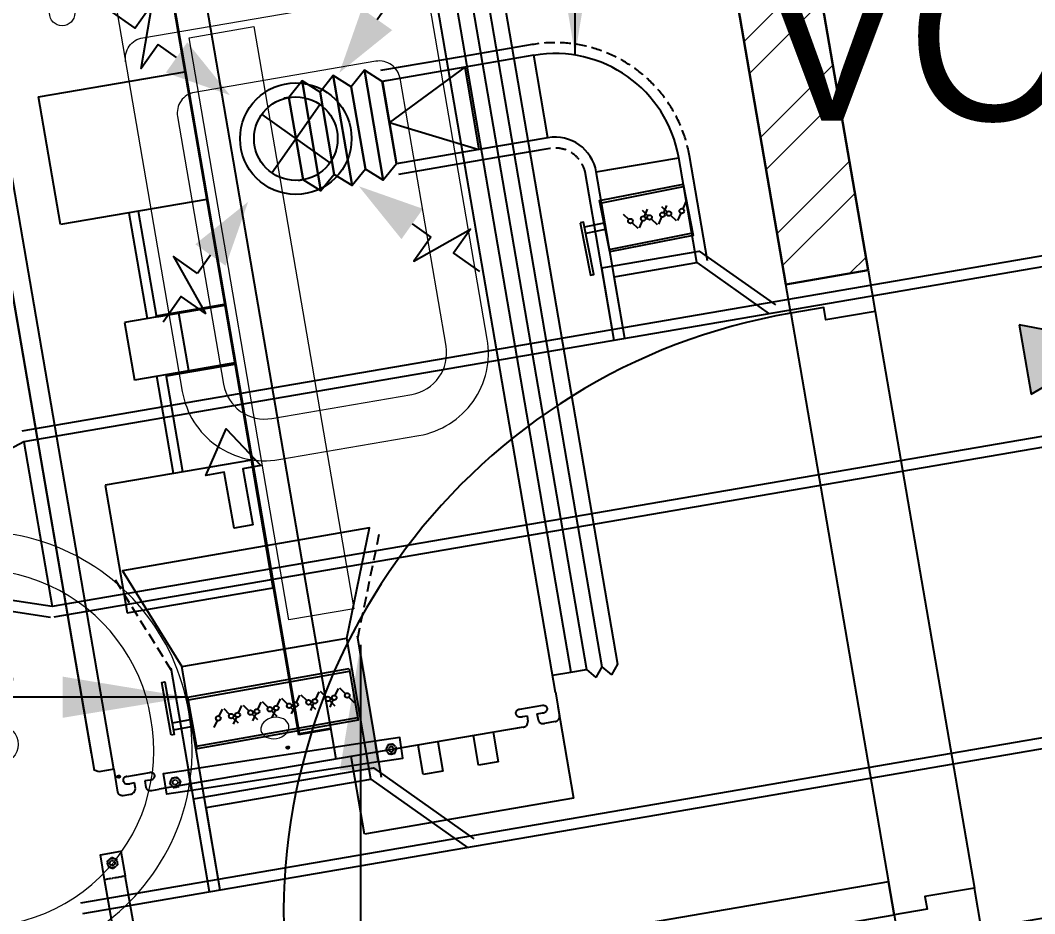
# Model space of a CAD drawing. Header units: millimetres. Extents: x -9226 to 166212, y -13 to 97274.
# Drawn here: x 15783 to 16996, y 19511 to 20580 of the extents above; entities that cross this region are included whole.
import ezdxf

# ---------------------------------------------------------------- set-up
doc = ezdxf.new("R2010")
doc.units = ezdxf.units.MM
for name, pattern in [('01-AT-PLA Floor Plans$0$DASHED', [19.05, 12.7, -6.35]), ('23491-GN-XR-PLOT LIMIT$0$DASHED', [0.75, 0.5, -0.25]), ('HIDDEN', [9.525, 6.35, -3.175])]:
    doc.linetypes.add(name, pattern=pattern)
doc.layers.get('0').update_dxf_attribs({"color": 8})
for name, color, linetype in [('-EAD', 30, 'Continuous'), ('-FAD', 3, 'Continuous'), ('1.INS', 8, 'Continuous'), ('1.SAD', 5, 'Continuous'), ('1.support 2', 7, 'Continuous'), ('23491-GN-XR-PLOT LIMIT$0$ARCADE', 8, 'Continuous'), ('23491-GN-XR-PLOT LIMIT$0$BUILDING', 8, 'Continuous'), ('23491-GN-XR-PLOT LIMIT$0$PODIUM', 8, 'Continuous'), ('23491-GN-XR-PLOT LIMIT$0$RETAIL', 8, 'Continuous'), ('EAD', 30, 'Continuous'), ('ETA-AC-SUPPORT', 25, 'Continuous'), ('FAD', 3, 'Continuous'), ('INCHULATION', 253, 'Continuous'), ('IZ-AC-VCD', 4, 'Continuous'), ('IZ-EAD', 200, 'Continuous'), ('M-HVAC-FCU-02', 20, 'Continuous'), ('M-HVAC-FCU-05', 20, 'Continuous'), ('UNIT', 20, 'Continuous'), ('VCD SHE', 7, 'Continuous')]:
    doc.layers.add(name, color=color, linetype=linetype)
for name, color, linetype, lineweight in [('1.TAGGING', 7, 'Continuous', 5), ('1.XREF', 8, 'Continuous', 9), ('23491-XR-AR-2ND FLOOR PLAN$0$23491-XR-AR-2ND FLOOR PLAN$0$23491-XR-AR-TYP-FLOOR$0$A-FIXT-TOIT-PLAN', 8, 'Continuous', 5), ('23491-XR-AR-2ND FLOOR PLAN$0$23491-XR-AR-2ND FLOOR PLAN$0$23491-XR-AR-TYP-FLOOR$0$A-WALL-PATT', 8, 'Continuous', 5), ('23491-XR-AR-2ND FLOOR PLAN$0$23491-XR-AR-2ND FLOOR PLAN$0$23491-XR-AR-TYP-FLOOR$0$Zone-6_30May22$0$TYP$0$2B+G+19+R Typical Floor$0$A-DOOR', 8, 'Continuous', 25), ('23491-XR-AR-2ND FLOOR PLAN$0$23491-XR-AR-2ND FLOOR PLAN$0$A-WALL', 8, 'Continuous', 30), ('23491-XR-AR-2ND FLOOR PLAN$0$A-WALL-CAVI', 8, 'Continuous', 15), ('A-ANNO-DIMS', 8, 'Continuous', 9)]:
    doc.layers.add(name, color=color, linetype=linetype, lineweight=lineweight)
doc.styles.add('ROMANS', font='isocp.shx', dxfattribs={"width": 0.8})
doc.styles.add('SDC-TEXT-ARB', font='sdc-arb.shx', dxfattribs={"height": 0.5})
doc.dimstyles.new('JSE', dxfattribs={"dimtxt": 50, "dimasz": 150, "dimexe": 0.18, "dimexo": 0.0625, "dimgap": 50, "dimtad": 0, "dimdec": 0, "dimrnd": 5, "dimzin": 0, "dimdsep": 46, "dimtxsty": 'ROMANS', "dimcen": 0.09, "dimclrd": 7, "dimclre": 7, "dimclrt": 7, "dimadec": 0, "dimazin": 0, "dimtfac": 1, "dimtdec": 0, "dimtofl": 0, "dimtmove": 0, "dimatfit": 3, "dimfxl": 1, "dimtolj": 1, "dimtzin": 0, "dimarcsym": 1})
doc.dimstyles.new('JSE-1.25', dxfattribs={"dimtxt": 200, "dimasz": 150, "dimexe": 0.18, "dimexo": 0.0625, "dimgap": 20, "dimtad": 1, "dimdec": 0, "dimrnd": 5, "dimzin": 0, "dimdsep": 46, "dimtxsty": 'ROMANS', "dimcen": 0.09, "dimclrd": 256, "dimclre": 256, "dimclrt": 7, "dimadec": 0, "dimazin": 0, "dimtfac": 1, "dimtdec": 0, "dimtofl": 0, "dimtmove": 0, "dimatfit": 3, "dimfxl": 1, "dimtolj": 1, "dimtzin": 0, "dimarcsym": 0})

# ---------------------------------------------------------------- blocks, each defined once
blk = doc.blocks.new('23491-GN-XR-PLOT LIMIT')
at = {"layer": '23491-GN-XR-PLOT LIMIT$0$ARCADE', "color": 8}
blk.add_lwpolyline([(48271.7, 23525.6, 0.000496), (5000, 16088.4), (5000, 11014.2, -0.000526), (50902.2, 18902.5), (55000, 23715.1), (55000, 82243.6), (50763.6, 86480), (9264.6, 86480), (5000, 82215.4), (5000, 81480), (48692.6, 81480), (50500, 80172.6), (50500, 25555.4)], format="xyb", close=True, dxfattribs=at)
at = {"layer": '23491-GN-XR-PLOT LIMIT$0$BUILDING', "color": 8, "linetype": '23491-GN-XR-PLOT LIMIT$0$DASHED', "ltscale": 15, "flags": 128}
blk.add_lwpolyline([(48692.6, 81480), (11335.6, 81480), (10000, 80144.4), (10000, 6804.2, -0.000414), (46066.1, 13003.5), (50500, 17623.6), (50500, 80172.6)], format="xyb", close=True, dxfattribs=at)
at = {"layer": '23491-GN-XR-PLOT LIMIT$0$PODIUM', "color": 8, "linetype": '23491-GN-XR-PLOT LIMIT$0$DASHED', "ltscale": 15, "flags": 128}
blk.add_lwpolyline([(5000, 82215.4), (5000, 11014.2, -0.000526), (50902.2, 18902.5), (55000, 23715.1), (55000, 82243.6), (50763.6, 86480), (9264.6, 86480)], format="xyb", close=True, dxfattribs=at)
blk.add_lwpolyline([(5000, 82215.4), (5000, 11014.2, -0.000526), (50902.2, 18902.5), (55000, 23715.1), (55000, 82243.6), (50763.6, 86480), (9264.6, 86480)], format="xyb", close=True, dxfattribs=at)
at = {"layer": '23491-GN-XR-PLOT LIMIT$0$RETAIL', "color": 8}
blk.add_lwpolyline([(48271.7, 23525.6), (50500, 25555.4), (50500, 80172.6), (48692.6, 81480), (5000, 81480), (5000, 71480), (40000, 71480), (40000, 32256.2, 0.000401), (5000, 26236.7), (5000, 16088.4, -0.000496)], format="xyb", close=True, dxfattribs=at)
blk = doc.blocks.new('*U523')
at = {"layer": '23491-XR-AR-2ND FLOOR PLAN$0$23491-XR-AR-2ND FLOOR PLAN$0$23491-XR-AR-TYP-FLOOR$0$Zone-6_30May22$0$TYP$0$2B+G+19+R Typical Floor$0$A-DOOR', "color": 8}
for p, q in [((0.765, 0), (0.035, 0)), ((0.75, -0.1), (0.05, -0.1))]:
    blk.add_line(p, q, dxfattribs=at)
blk.add_lwpolyline([(0.075, 0), (0.075, 0.7289), (0.035, 0.7289), (0.035, 0)], close=True, dxfattribs=at)
for points in [[(0.035, 0), (0, 0), (0, -0.1), (0.05, -0.1), (0.05, -0.04), (0.035, -0.04), (0.035, 0)], [(0.765, 0), (0.8, 0), (0.8, -0.1), (0.75, -0.1), (0.75, -0.04), (0.765, -0.04), (0.765, 0)]]:
    blk.add_lwpolyline(points, dxfattribs=at)
blk.add_arc((0.035, 0), 0.73, 360, 86.8589, dxfattribs=at)
blk = doc.blocks.new('*U165')
at = {"color": 8, "ltscale": 0.05}
blk.add_line((200, -145), (200, 145), dxfattribs=at)
at = {"color": 8}
for points in [[(0, -650), (200, -650), (200, 540.7), (0, 540.7)], [(271, 284), (262, 284), (262, 316), (271, 316), (271, 284)], [(200, -225), (205, -225), (205, -275), (200, -275)], [(205, -245), (214.6, -245), (214.6, -255), (205, -255)]]:
    blk.add_lwpolyline(points, close=True, dxfattribs=at)
for points in [[(263, 316), (263, 374.5)], [(270, 316), (270, 374.5)], [(210, 324.9), (200, 324.9)], [(200, 324.9), (200, 275.1)], [(210, 324.9), (210, 275.1)], [(210, 303.5), (262, 303.5)], [(210, 296.5), (262, 296.5)], [(263, 225.5), (263, 284)], [(270, 225.5), (270, 284)], [(210, 275.1), (200, 275.1)]]:
    blk.add_lwpolyline(points, dxfattribs=at)
blk.add_lwpolyline([(800, -85), (800, 85, 0.414214), (700, 185), (200, 185), (200, -185), (700, -185, 0.414214)], format="xyb", close=True, dxfattribs=at)
blk.add_lwpolyline([(300, -185, -0.414214), (275, -160), (275, 160, -0.414214), (300, 185)], format="xyb", dxfattribs=at)
at = {"color": 8, "ltscale": 0.2}
blk.add_lwpolyline([(750, -85), (750, 85, 0.414214), (700, 135), (375, 135, 0.414214), (350, 110), (350, -110, 0.414214), (375, -135), (700, -135, 0.414214)], format="xyb", close=True, dxfattribs=at)
blk.add_circle((425, 0), 50, dxfattribs=at)
at = {"color": 8}
blk.add_circle((229.7, -250), 15.1, dxfattribs=at)
for centre, start, end in [((266.5, 374.5), 0, 180), ((266.5, 225.5), 180, 0)]:
    blk.add_arc(centre, 3.5, start, end, dxfattribs=at)
blk = doc.blocks.new('*U524')
at = {"color": 8}
blk.add_lwpolyline([(0, 325), (0, -325), (-10, -325), (-10, 325)], close=True, dxfattribs=at)
for points in [[(-10, 222.5, 0.586868), (-400, 0, 0.586868), (-10, -222.5)], [(-41.5, -16, 0.999998), (-60, 16), (-194.7, -67.2, 0.405524), (-198.1, -80.7), (-194.4, -87.2, 0.405524), (-181, -91)]]:
    blk.add_lwpolyline(points, format="xyb", close=True, dxfattribs=at)
blk.add_lwpolyline([(-63.3, 198, 0.535954), (-354.1, 0, 0.535954), (-63.3, -198, 0.535954)], format="xyb", dxfattribs=at)
for centre, radius in [((-50.8, 70.9), 14.4), ((-170.7, 0), 22.2), ((-50.8, -70.9), 14.4)]:
    blk.add_circle(centre, radius, dxfattribs=at)
for centre, radius, start, end in [((488.9, 0), 586.6, 158.2333, 180.7117), ((-50.8, 0), 38.8, 238.4369, 181.5631), ((488.9, 0), 586.6, 184.4279, 201.7667)]:
    blk.add_arc(centre, radius, start, end, dxfattribs=at)
blk = doc.blocks.new('23491-XR-AR-2ND FLOOR PLAN')
at = {"layer": '23491-XR-AR-2ND FLOOR PLAN$0$23491-XR-AR-2ND FLOOR PLAN$0$23491-XR-AR-TYP-FLOOR$0$A-WALL-PATT'}
h = blk.add_hatch(dxfattribs=at)
h.set_pattern_fill('ANSI32', color=8, scale=10)
h.paths.add_polyline_path([(17067.6, 18704), (16932.2, 19492.4), (16833.6, 19475.5), (16850.5, 19376.9), (15667.9, 19173.7), (15396.9, 20750.6), (16579.6, 20953.8), (16698.1, 20263.9), (16796.7, 20280.9), (16703.5, 20822.9), (17344.1, 20933), (17323.8, 21051.3), (17767.3, 21127.5), (17787.6, 21009.2), (17982.2, 21042.6), (17961.9, 21160.9), (18555.8, 21263), (18576.1, 21144.7), (18773.2, 21178.6), (18819.8, 20907.6), (19016.8, 20941.4), (18944.9, 21360.3), (19191.3, 21402.6), (19157.4, 21599.7), (12522.3, 20459.7), (12556.3, 20262.5), (13770.7, 20471.2), (13787.7, 20372.6), (13886.2, 20389.6), (13869.3, 20488.1), (15298.3, 20733.7), (15569.3, 19156.8), (14140.3, 18911.2), (14021.7, 19601.1), (13923.2, 19584.2), (14363.5, 17021.7), (14262.6, 17004.4), (14279.6, 16905.8), (15070.3, 17041.7), (15053.4, 17140.3), (14462, 17038.7), (14157.2, 18812.7), (16867.5, 19278.4), (16969.1, 18687.1)])
edge = h.paths.add_edge_path(flags=16)
edge.add_line((18741.8, 21376.1), (18733.4, 21425.4))
edge.add_line((18733.4, 21425.4), (16614.4, 21061.3))
edge.add_line((16614.4, 21061.3), (16622.9, 21012))
edge.add_line((16622.9, 21012), (18741.9, 21376.1))
at = {"layer": '23491-XR-AR-2ND FLOOR PLAN$0$23491-XR-AR-2ND FLOOR PLAN$0$A-WALL', "color": 8}
for p, q in [((16579.6, 20953.8), (16698.1, 20263.9)), ((16703.5, 20822.9), (16796.7, 20280.9)), ((16698.1, 20263.9), (16796.7, 20280.9))]:
    blk.add_line(p, q, dxfattribs=at)
at = {"layer": '23491-XR-AR-2ND FLOOR PLAN$0$23491-XR-AR-2ND FLOOR PLAN$0$23491-XR-AR-TYP-FLOOR$0$A-FIXT-TOIT-PLAN', "color": 8, "extrusion": (-3.74209e-05, 0.00021779, 1), "rotation": 279.7503178083605}
blk.add_blockref('*U165', (16040.2, 20857.1, 3.8), dxfattribs=at)
at = {"layer": '23491-XR-AR-2ND FLOOR PLAN$0$23491-XR-AR-2ND FLOOR PLAN$0$23491-XR-AR-TYP-FLOOR$0$A-FIXT-TOIT-PLAN', "color": 8, "extrusion": (-0.000127606, 9.01832e-05, -1), "xscale": -1.000000000000008, "zscale": -1.000000000000008, "rotation": 170.2475796351115}
blk.add_blockref('*U524', (-15589.9, 19684.8, -3.8), dxfattribs=at)
at = {"layer": '23491-XR-AR-2ND FLOOR PLAN$0$23491-XR-AR-2ND FLOOR PLAN$0$23491-XR-AR-TYP-FLOOR$0$Zone-6_30May22$0$TYP$0$2B+G+19+R Typical Floor$0$A-DOOR', "color": 8, "xscale": 999.9999999999842, "yscale": 999.9999999999842, "zscale": 999.9999999999842, "rotation": 99.75024031398559}
blk.add_blockref('*U523', (16833.6, 19475.5), dxfattribs=at)
at = {"layer": '23491-XR-AR-2ND FLOOR PLAN$0$A-WALL-CAVI', "color": 8}
blk.add_blockref('23491-GN-XR-PLOT LIMIT', (0, 0), dxfattribs=at)
blk = doc.blocks.new('XREF')
at = {"layer": 'A-ANNO-DIMS', "color": 8}
blk.add_blockref('23491-XR-AR-2ND FLOOR PLAN', (0, 0), dxfattribs=at)
blk = doc.blocks.new('*U254')
at = {"layer": 'IZ-AC-VCD', "color": 5, "extrusion": (0, 0, -1)}
for p, q in [((41.5, 267.5), (41.5, 216.7)), ((58.5, 216.7), (58.5, 267.5))]:
    blk.add_line(p, q, dxfattribs=at)
at = {"layer": 'IZ-AC-VCD', "color": 5}
for p, q in [((-10, 216.7), (-10, 0)), ((110, 216.7), (110, 0))]:
    blk.add_line(p, q, dxfattribs=at)
for points in [[(29.2, 275.9), (165.1, 275.9), (165.1, 267.5), (29.2, 267.5)], [(-16.7, 0), (116.7, 0), (116.7, 216.7), (-16.7, 216.7)]]:
    blk.add_lwpolyline(points, close=True, dxfattribs=at)
at = {"layer": 'IZ-AC-VCD', "color": 7, "extrusion": (0, 0, -1)}
for points in [[(-28.6, 164.9), (-45.1, 153.4)], [(-54.9, 146.6), (-71.4, 135.1)], [(-54.9, 120.1), (-71.4, 131.5)], [(-28.6, 114.9), (-45.1, 103.4)], [(-28.6, 101.8), (-45.1, 113.2)], [(-54.9, 96.6), (-71.4, 85.1)], [(-54.9, 70.1), (-71.4, 81.5)], [(-28.6, 64.9), (-45.1, 53.4)], [(-28.6, 51.8), (-45.1, 63.2)], [(-54.9, 46.6), (-71.4, 35.1)], [(-54.9, 20.1), (-71.4, 31.5)], [(-28.6, 1.8), (-45.1, 13.2)]]:
    blk.add_lwpolyline(points, dxfattribs=at)
for centre in [(-50, 150), (-50, 116.7), (-50, 100), (-50, 66.7), (-50, 50), (-50, 16.7)]:
    blk.add_circle(centre, 6, dxfattribs=at)
blk = doc.blocks.new('IZ-DV 150')
at = {"layer": 'IZ-EAD'}
for p, q in [((0, 75), (0, -75)), ((-75, 0), (75, 0))]:
    blk.add_line(p, q, dxfattribs=at)
for points in [[(-4.5, 299.5), (-57.4, 299.5), (48.4, 349.7), (-4.5, 349.7), (-4.5, 406.3)], [(-4.5, 258.8), (-4.5, 299.5)], [(-299.5, 4.5), (-299.5, 57.4), (-349.7, -48.4), (-349.7, 4.5), (-406.3, 4.5)], [(299.5, 4.5), (299.5, 57.4), (349.7, -48.4), (349.7, 4.5), (406.3, 4.5)], [(-258.8, 4.5), (-299.5, 4.5)], [(258.8, 4.5), (299.5, 4.5)], [(-4.5, -258.8), (-4.5, -299.5)], [(-4.5, -299.5), (-57.4, -299.5), (48.4, -349.7), (-4.5, -349.7), (-4.5, -406.3)]]:
    blk.add_lwpolyline(points, dxfattribs=at)
for radius in [100, 75]:
    blk.add_circle((0, 0), radius, dxfattribs=at)
for points in [[(28.8, 258.8), (-4.5, 141.6), (-37.9, 258.8)], [(-258.8, -28.8), (-141.6, 4.5), (-258.8, 37.9)], [(258.8, -28.8), (141.6, 4.5), (258.8, 37.9)], [(28.8, -258.8), (-4.5, -141.6), (-37.9, -258.8)]]:
    blk.add_solid(points, dxfattribs=at)
blk = doc.blocks.new('HVAC-VOL-SPD-S01-M-01-0400 R-01$0$HVAC-VOL-SPD-S01-M-01-0400 R-01$0$A$C2F9C6816')
blk.add_hatch(color=256).paths.add_polyline_path([(-198.8, -78.6), (-398.8, -153.6), (-198.8, -228.6)])
for p, q in [((-198.8, -78.6), (-398.8, -153.6)), ((-198.8, -228.6), (-198.8, -78.6)), ((-398.8, -153.6), (-198.8, -228.6))]:
    blk.add_line(p, q)
blk = doc.blocks.new('t')
at = {"layer": 'ETA-AC-SUPPORT', "color": 7, "linetype": 'HIDDEN', "ltscale": 0.3, "extrusion": (2.40653e-07, 5.25136e-08, 1)}
for p, q in [((4429.3, -9484.4, 0), (4379.3, -9484.4, 0)), ((4392.9, -9513, 0), (4404.3, -9506.4, 0)), ((4392.9, -9526.2, 0), (4392.9, -9513, 0)), ((4415.8, -9513, 0), (4404.3, -9506.4, 0)), ((4415.8, -9526.2, 0), (4415.8, -9513, 0)), ((4392.9, -9526.2, 0), (4404.3, -9532.9, 0)), ((4415.8, -9526.2, 0), (4404.3, -9532.9, 0))]:
    blk.add_line(p, q, dxfattribs=at)
at = {"layer": 'ETA-AC-SUPPORT', "color": 7, "linetype": 'Continuous', "ltscale": 0.3, "extrusion": (2.40653e-07, 5.25136e-08, 1), "elevation": 0}
blk.add_lwpolyline([(4429.3, -9484.4), (4429.3, -9543.9), (4379.3, -9543.9), (4379.3, -9484.4)], dxfattribs=at)
at = {"layer": 'ETA-AC-SUPPORT', "color": 7, "linetype": 'HIDDEN', "ltscale": 0.3, "extrusion": (2.40653e-07, 5.25136e-08, 1)}
for radius in [11.5, 6]:
    blk.add_circle((4404.3, -9519.6, 0), radius, dxfattribs=at)
blk = doc.blocks.new('*U549')
at = {"layer": 'ETA-AC-SUPPORT', "color": 7, "linetype": 'Continuous', "ltscale": 0.3, "extrusion": (2.40653e-07, 5.25136e-08, 1)}
for p, q in [((4404.3, -9239.6, 0), (4404.3, -9514.1, 0)), ((4429.3, -9239.6, 0), (4429.3, -9514.1, 0))]:
    blk.add_line(p, q, dxfattribs=at)
at = {"color": 7, "linetype": 'Continuous', "xscale": -0.5, "yscale": 0.5, "zscale": 0.5, "rotation": 180}
blk.add_blockref('t', (2214.7, -13981.8, 0), dxfattribs=at)
at = {"color": 7, "linetype": 'Continuous', "xscale": 0.5, "yscale": 0.5, "zscale": 0.5}
blk.add_blockref('t', (2214.7, -4771.9, 0), dxfattribs=at)
blk = doc.blocks.new('*U561')
at = {"layer": 'IZ-AC-VCD', "color": 5, "extrusion": (0, 0, -1)}
for p, q in [((41.5, 416.7), (41.5, 467.5)), ((58.5, 467.5), (58.5, 416.7))]:
    blk.add_line(p, q, dxfattribs=at)
at = {"layer": 'IZ-AC-VCD', "color": 5}
for p, q in [((-10, 416.7), (-10, 0)), ((110, 416.7), (110, 0))]:
    blk.add_line(p, q, dxfattribs=at)
for points in [[(70.8, 475.9), (-65.1, 475.9), (-65.1, 467.5), (70.8, 467.5)], [(-16.7, 0), (116.7, 0), (116.7, 416.7), (-16.7, 416.7)]]:
    blk.add_lwpolyline(points, close=True, dxfattribs=at)
at = {"layer": 'IZ-AC-VCD', "color": 7, "extrusion": (0, 0, -1)}
for points in [[(-71.4, 364.9), (-54.9, 353.4)], [(-45.1, 346.6), (-28.6, 335.1)], [(-45.1, 320.1), (-28.6, 331.5)], [(-71.4, 314.9), (-54.9, 303.4)], [(-71.4, 301.8), (-54.9, 313.2)], [(-45.1, 296.6), (-28.6, 285.1)], [(-45.1, 270.1), (-28.6, 281.5)], [(-71.4, 264.9), (-54.9, 253.4)], [(-71.4, 251.8), (-54.9, 263.2)], [(-45.1, 246.6), (-28.6, 235.1)], [(-45.1, 220.1), (-28.6, 231.5)], [(-71.4, 214.9), (-54.9, 203.4)], [(-71.4, 201.8), (-54.9, 213.2)], [(-45.1, 196.6), (-28.6, 185.1)], [(-45.1, 170.1), (-28.6, 181.5)], [(-71.4, 164.9), (-54.9, 153.4)], [(-71.4, 151.8), (-54.9, 163.2)], [(-45.1, 146.6), (-28.6, 135.1)], [(-45.1, 120.1), (-28.6, 131.5)], [(-71.4, 114.9), (-54.9, 103.4)], [(-71.4, 101.8), (-54.9, 113.2)], [(-45.1, 96.6), (-28.6, 85.1)], [(-45.1, 70.1), (-28.6, 81.5)], [(-71.4, 64.9), (-54.9, 53.4)], [(-71.4, 51.8), (-54.9, 63.2)], [(-45.1, 46.6), (-28.6, 35.1)], [(-45.1, 20.1), (-28.6, 31.5)], [(-71.4, 1.8), (-54.9, 13.2)]]:
    blk.add_lwpolyline(points, dxfattribs=at)
for centre in [(-50, 350), (-50, 316.7), (-50, 300), (-50, 266.7), (-50, 250), (-50, 216.7), (-50, 200), (-50, 166.7), (-50, 150), (-50, 116.7), (-50, 100), (-50, 66.7), (-50, 50), (-50, 16.7)]:
    blk.add_circle(centre, 6, dxfattribs=at)
blk = doc.blocks.new('*U543')
at = {"layer": 'ETA-AC-SUPPORT', "color": 7, "linetype": 'Continuous', "ltscale": 0.3, "extrusion": (2.40653e-07, 5.25136e-08, 1)}
for p, q in [((4404.3, -9288.4, 0), (4404.3, -9514.1, 0)), ((4429.3, -9288.4, 0), (4429.3, -9514.1, 0))]:
    blk.add_line(p, q, dxfattribs=at)
at = {"color": 7, "linetype": 'Continuous', "xscale": -0.5, "yscale": 0.5, "zscale": 0.5, "rotation": 180}
blk.add_blockref('t', (2214.7, -14030.6, 0), dxfattribs=at)
at = {"color": 7, "linetype": 'Continuous', "xscale": 0.5, "yscale": 0.5, "zscale": 0.5}
blk.add_blockref('t', (2214.7, -4771.9, 0), dxfattribs=at)
blk = doc.blocks.new('1425')
at = {"layer": 'M-HVAC-FCU-02', "color": 30}
for p, q in [((-402.3, -23.82), (-402.3, -43.79)), ((-402.3, -43.79), (-412.3, -53.79)), ((402.32, -43.76), (-402.3, -43.79)), ((-402.3, -63.8), (-412.3, -53.79)), ((-402.3, -63.8), (-412.3, -73.8)), ((402.32, -63.76), (-402.3, -63.8)), ((-402.3, -83.8), (-412.3, -73.8)), ((402.32, -83.77), (-402.3, -83.8))]:
    blk.add_line(p, q, dxfattribs=at)
at = {"layer": 'M-HVAC-FCU-05', "color": 30}
for p, q in [((-421.99, 586.7), (-419.58, 592.08)), ((419.11, 592.32), (-419.58, 592.08)), ((-402.54, 592.08), (419.11, 592.32)), ((-421.98, 567.1), (-421.99, 586.7)), ((-421.98, 567.57), (-445.79, 567.56)), ((-421.98, 567.57), (421.54, 567.82)), ((-450.17, 561.26), (-450.17, 551.63)), ((-431.58, 552.69), (-431.57, 523.1)), ((-445.15, 544.64), (-439.38, 544.64)), ((-439.38, 544.64), (-439.38, 550.58)), ((-439.16, 531.33), (-445.89, 531.32)), ((-439.16, 524.5), (-439.16, 531.33)), ((-450.16, 524.32), (-450.15, 514.88)), ((-450.01, 47.3), (-450.15, 514.88)), ((-132.02, 517.4), (-265.51, 517.35)), ((-265.51, 517.35), (-265.44, 329.53)), ((-131.95, 329.59), (-132.02, 517.4)), ((140.26, 517.45), (273.75, 517.51)), ((140.33, 329.64), (140.26, 517.45)), ((273.75, 517.51), (273.82, 329.69)), ((29.75, 458.38), (-30.47, 458.35)), ((-30.44, 388.66), (-30.47, 458.35)), ((29.77, 388.69), (29.75, 458.38)), ((-131.99, 429.45), (-30.45, 429.47)), ((140.29, 429.51), (29.76, 429.49)), ((-131.98, 417.54), (-30.45, 417.55)), ((-31.79, 417.55), (-31.76, 329.6)), ((-30.45, 417.55), (-31.79, 417.55)), ((-30.41, 329.6), (-30.45, 417.55)), ((140.3, 417.59), (29.76, 417.57)), ((29.76, 417.57), (31.11, 417.58)), ((29.8, 329.63), (29.76, 417.57)), ((31.11, 417.58), (31.14, 329.63)), ((-30.44, 388.66), (29.77, 388.69)), ((418.69, 329.74), (-418.95, 329.49)), ((-418.94, 287.83), (-418.95, 329.49)), ((-265.44, 329.53), (-131.95, 329.59)), ((-31.76, 329.6), (-30.41, 329.6)), ((31.14, 329.63), (29.8, 329.63)), ((273.82, 329.69), (140.33, 329.64)), ((-417.89, 327.92), (417.63, 328.16)), ((-417.89, 327.92), (-417.87, 287.83)), ((-450.08, 287.82), (449.86, 288.09)), ((-531.03, 268.53), (-450.08, 268.56)), ((-530.92, -0.17), (-531.03, 268.53)), ((-480.84, 157.03), (-480.84, 182.45)), ((-480.84, 182.45), (-450.03, 182.45)), ((-450.03, 157.03), (-480.84, 157.03)), ((-480.83, 111.45), (-450.03, 111.45)), ((-480.83, 86.02), (-480.83, 111.45)), ((-450.03, 86.02), (-480.83, 86.02)), ((-450.01, 47.3), (-450.01, 56.93)), ((-439.22, 46.26), (-439.22, 40.31)), ((-431.41, 18.78), (-431.43, 48.36)), ((-439.22, 40.31), (-444.99, 40.3)), ((-445.73, 27), (-439, 27.01)), ((-439, 27.01), (-439, 20.17)), ((-449.99, 6.34), (-450, 20)), ((-420.48, -0.12), (420.48, 0.12)), ((-434.95, -0.13), (-530.92, -0.17)), ((-420.2, -0.12), (-444.65, -0.13)), ((-402.31, -0.12), (-402.3, -23.92)), ((402.32, -23.68), (-402.3, -23.92)), ((402.32, -23.68), (-402.3, -23.92))]:
    blk.add_line(p, q, dxfattribs=at)
at = {"layer": 'M-HVAC-FCU-05', "color": 30, "lineweight": 18}
for p, q in [((-300.59, 316.87), (307.69, 317.06)), ((-300.55, 233.47), (-300.59, 316.87)), ((307.69, 317.06), (307.72, 233.66)), ((307.72, 233.66), (-300.55, 233.47))]:
    blk.add_line(p, q, dxfattribs=at)
at = {"layer": 'M-HVAC-FCU-05', "color": 30}
for points in [[(-445.79, 567.56, 0.14745), (-447.26, 567.2, 0.057538), (-447.86, 566.75, 0.043631), (-448.37, 566.17, 0.037373), (-448.89, 565.36, 0.018686), (-449.18, 564.77, 0.02183), (-449.53, 563.88, 0.03988), (-450.13, 561.54, 0.006038), (-450.17, 561.26)], [(-450.17, 551.63, 0.032566), (-450.06, 550.29, 0.04988), (-449.66, 548.71, 0.245422), (-445.36, 544.68, 0.018987), (-445.15, 544.64)], [(-435.54, 558.29, 0.03023), (-435.71, 558.27, 0.042163), (-436.16, 558.15, 0.109989), (-437.5, 557.26, 0.060394), (-438.22, 556.34, 0.042159), (-438.69, 555.36, 0.031845), (-439.01, 554.33, 0.028129), (-439.25, 553.09, 0.024443), (-439.37, 551.61, 0.013294), (-439.38, 550.6)], [(-431.58, 552.7, 0.018031), (-431.58, 553.23, 0.033701), (-431.71, 554.51, 0.041222), (-432.01, 555.69, 0.04728), (-432.41, 556.6, 0.066586), (-433.02, 557.39, 0.138842), (-434.46, 558.19, 0.036684), (-434.97, 558.28, 0.034492), (-435.54, 558.29)], [(-445.89, 531.32, 0.028262), (-446.06, 531.32, 0.052211), (-446.67, 531.2, 0.123145), (-448.24, 530.25, 0.055731), (-448.9, 529.42, 0.037382), (-449.32, 528.63, 0.033882), (-449.68, 527.63, 0.029807), (-449.96, 526.42, 0.025735), (-450.13, 524.97, 0.009134), (-450.16, 524.32)], [(-435.31, 517.5, -0.026495), (-435.48, 517.53, -0.048004), (-436.07, 517.72, -0.118717), (-437.63, 518.89, -0.058793), (-438.31, 519.93, -0.041358), (-438.73, 520.98, -0.031459), (-438.98, 522.05, -0.027983), (-439.13, 523.33, -0.020442), (-439.16, 524.5)], [(-431.57, 523.1, -0.01724), (-431.67, 522.41, -0.027058), (-431.98, 521.08, -0.037824), (-432.46, 519.78, -0.040466), (-432.94, 518.92, -0.050447), (-433.47, 518.28, -0.055402), (-434, 517.87, -0.140685), (-435.31, 517.5)], [(-435.38, 53.96, 0.03023), (-435.55, 53.94, 0.042163), (-436, 53.82, 0.109989), (-437.35, 52.93, 0.060394), (-438.06, 52, 0.042159), (-438.53, 51.03, 0.031845), (-438.86, 50, 0.028129), (-439.09, 48.75, 0.024443), (-439.21, 47.27, 0.013294), (-439.22, 46.26)], [(-431.43, 48.36, 0.018031), (-431.42, 48.9, 0.033701), (-431.55, 50.18, 0.041222), (-431.85, 51.36, 0.04728), (-432.25, 52.27, 0.066586), (-432.86, 53.06, 0.138842), (-434.3, 53.86, 0.036684), (-434.81, 53.95, 0.034492), (-435.38, 53.96)], [(-444.99, 40.3, -0.018958), (-445.2, 40.35, -0.034322), (-445.94, 40.61, -0.196303), (-449.35, 43.99, -0.051286), (-449.81, 45.48, -0.034229), (-449.98, 46.74, -0.012756), (-450.01, 47.3)], [(-450, 20, -0.023667), (-449.88, 21.55, -0.027559), (-449.65, 22.85, -0.031647), (-449.32, 23.93, -0.050593), (-448.74, 25.1, -0.087102), (-447.69, 26.27, -0.09091), (-446.51, 26.88, -0.051146), (-445.9, 27, -0.028286), (-445.73, 27)], [(-439, 20.17, 0.024663), (-438.95, 18.73, 0.02816), (-438.78, 17.5, 0.038602), (-438.44, 16.27, 0.064309), (-437.74, 14.91, 0.093157), (-436.57, 13.75, 0.077975), (-435.52, 13.25, 0.035164), (-435.15, 13.18)], [(-435.15, 13.18, 0.153575), (-433.73, 13.62, 0.053761), (-433.22, 14.05, 0.04127), (-432.79, 14.59, 0.041237), (-432.3, 15.46, 0.025049), (-431.99, 16.24, 0.04783), (-431.44, 18.54, 0.006337), (-431.41, 18.78)], [(-444.65, -0.13, -0.056961), (-445.7, -0.06, -0.127139), (-447.51, 0.8, -0.061243), (-448.35, 1.69, -0.044469), (-448.98, 2.73, -0.028142), (-449.37, 3.65, -0.053001), (-449.96, 6.05, -0.008073), (-449.99, 6.34)]]:
    blk.add_lwpolyline(points, format="xyb", dxfattribs=at)
for centre in [(-430.2, 562.99), (-430.11, 345.7)]:
    blk.add_ellipse(centre, major_axis=(0, 1.98), ratio=0.61, start_param=4.712389, end_param=10.995574, dxfattribs=at)
at = {"layer": 'M-HVAC-FCU-05', "color": 30, "lineweight": 18}
blk.add_ellipse((-407.93, 357.57), major_axis=(-0.01, 17.87), ratio=0.61, start_param=-1.570796, end_param=4.712389, dxfattribs=at)
blk = doc.blocks.new('A$C18ec4995')
at = {"layer": 'UNIT', "linetype": 'ByBlock', "xscale": 1.585, "yscale": 0.945, "rotation": 179.9952536884985}
blk.add_blockref('1425', (-36.8, 190.4), dxfattribs=at)
blk = doc.blocks.new('A$Cae2e412a')
at = {"layer": '1.SAD', "extrusion": (0.0297, 0.031332, 0.999068), "xscale": 0.7330000000000009, "rotation": 143.172635169515}
blk.add_blockref('A$C18ec4995', (3024.9, -10436.1, 466.9), dxfattribs=at)

msp = doc.modelspace()

# ---------------------------------------------------------------- block references
at = {"layer": '1.XREF'}
msp.add_blockref('XREF', (0, 0), dxfattribs=at)

# ---------------------------------------------------------------- next in the draw order: linework, layer by layer
at = {"layer": '-FAD', "extrusion": (-8.34816e-05, 0.000484781, 1), "elevation": 80.9}
msp.add_lwpolyline([(16060.6, 19976.4), (16038.3, 19972.4), (16026.4, 20039.2), (16004.7, 20035.4), (16028.7, 20091), (16070.4, 20047.1), (16048.7, 20043.2), (16060.6, 19976.4)], dxfattribs=at)
at = {"layer": '-FAD'}
msp.add_polyline3d([(15975.9, 19807, -8.2), (16173, 19840.9, -8.2), (16200.3, 19972.7, -8.3), (15904.8, 19921.3, -8.3)], close=True, dxfattribs=at)
at = {"color": 30, "true_color": 0xf26722}
for points in [[(16238.5, 20409.2), (16232.6, 20408.2), (16215.6, 20506.7), (16194.2, 20520), (16216.8, 20388.5), (16195.3, 20401.8), (16178.4, 20500.3), (16156.9, 20513.6), (16179.5, 20382.1), (16158, 20395.4), (16141.1, 20493.9), (16119.6, 20507.2), (16142.2, 20375.7), (16120.8, 20389), (16103.8, 20487.5), (16097.9, 20486.5)], [(16221.6, 20507.7), (16215.6, 20506.7), (16232.6, 20408.2), (16216.8, 20388.5), (16194.2, 20520), (16178.4, 20500.3), (16195.3, 20401.8), (16179.5, 20382.1), (16156.9, 20513.6), (16141.1, 20493.9), (16158, 20395.4), (16142.2, 20375.7), (16119.6, 20507.2), (16103.8, 20487.5), (16120.8, 20389), (16114.9, 20387.9)]]:
    msp.add_lwpolyline(points, dxfattribs=at)
at = {"layer": '1.INS', "extrusion": (-0.000514324, -8.83852e-05, 1)}
for points, elevation in [([(18499.7, 20555), (15784.6, 20088.4)], -18.8), ([(16394.6, 20550.7), (16312.1, 20536.5)], -18.8), ([(16312.1, 20536.5), (16213.6, 20519.6)], -18.8), ([(16415.9, 20426.5), (16333.4, 20412.3)], -18.8), ([(16604.4, 20292.2), (16582.9, 20417.6)], -18.8), ([(16333.4, 20412.3), (16234.9, 20395.4)], -18.8), ([(16492.9, 20196.9), (16458.7, 20396.3)], -18.8), ([(18735.1, 20366.1), (15822.9, 19865.7)], -18.8), ([(16492.9, 20196.9), (16478, 20283.6), (16594.7, 20303.7), (16685.7, 20239.4)], -18.8), ([(18064.7, 19903.7), (15854.8, 19523.9)], -18), ([(15818.8, 19865.6), (15662.4, 19889.5)], -18.8), ([(18152.3, 19689.5), (15893, 19301.2)], -18)]:
    msp.add_lwpolyline(points, dxfattribs=dict(at, elevation=elevation))
at = {"layer": '1.INS', "linetype": '01-AT-PLA Floor Plans$0$DASHED', "extrusion": (-8.34816e-05, 0.000484781, 1), "elevation": 0.1}
for points in [[(16186.2, 19840.7), (16213, 19970)], [(15963.5, 19802.2), (15893.7, 19914.4)]]:
    msp.add_lwpolyline(points, dxfattribs=at)
at = {"layer": '1.INS', "extrusion": (-8.83852e-05, 0.000514324, 1), "elevation": 0.6}
for points in [[(16214.8, 19674.1), (16185.8, 19843.1)], [(16009, 19537.3), (15963, 19804.8)], [(16009, 19537.3), (15989.9, 19648.6), (16205.1, 19685.6), (16325, 19600.9)]]:
    msp.add_lwpolyline(points, dxfattribs=at)
at = {"layer": 'EAD', "extrusion": (-0.000514324, -8.83852e-05, 1)}
for points, elevation in [([(18501.9, 20542.1), (15786.8, 20075.6)], -18.8), ([(16396.8, 20537.9), (16314.3, 20523.7)], -18.8), ([(16314.3, 20523.7), (16215.8, 20506.7)], -18.8), ([(16314.3, 20523.7), (16224.2, 20457.5), (16331.2, 20425.1)], -18.8), ([(16314.3, 20523.7), (16331.2, 20425.1)], -18.8), ([(16215.8, 20506.7), (16232.7, 20408.2)], -18.8), ([(16413.7, 20439.3), (16331.2, 20425.1)], -18.8), ([(16331.2, 20425.1), (16232.7, 20408.2)], -18.8), ([(16471.5, 20398.5), (16570, 20415.4)], -18.9), ([(16591.6, 20290), (16570, 20415.4)], -18.8), ([(16505.7, 20199.1), (16471.5, 20398.5)], -18.8), ([(18732.9, 20378.9), (15820.7, 19878.5)], -18.8), ([(16505.7, 20199.1), (16493, 20273), (16591.6, 20290), (16678.2, 20228.8)], -18.8), ([(15786.8, 20075.6), (15647.5, 20000.9)], -18.8), ([(15786.8, 20075.6), (15820.7, 19878.5)], -18.8), ([(15820.7, 19878.5), (15664.4, 19902.3)], -18.8)]:
    msp.add_lwpolyline(points, dxfattribs=dict(at, elevation=elevation))
at = {"layer": 'EAD', "extrusion": (1.2219e-05, 9.21885e-05, 1), "elevation": -6.5}
for points in [[(16413.7, 20439.3), (16396.8, 20537.9)], [(16471.5, 20398.5), (16570, 20415.4)]]:
    msp.add_lwpolyline(points, dxfattribs=at)
at = {"layer": 'EAD', "extrusion": (1.2219e-05, 9.21885e-05, 1)}
for radius in [150, 50]:
    msp.add_arc((16422.2, 20390, -6.5), radius, 9.7509, 99.7509, dxfattribs=at)
at = {"layer": 'FAD', "extrusion": (-0.000514324, -8.83852e-05, 1), "elevation": -18}
for points in [[(18066.9, 19890.9), (15857, 19511.1)], [(18150.1, 19702.3), (15890.8, 19314)]]:
    msp.add_lwpolyline(points, dxfattribs=at)
at = {"layer": 'FAD', "extrusion": (-8.83852e-05, 0.000514324, 1), "elevation": 0.6}
for points in [[(16202, 19671.9), (16173, 19840.9)], [(16021.8, 19539.5), (15975.9, 19807)], [(16021.8, 19539.5), (16004.9, 19638), (16202, 19671.9), (16317.5, 19590.3)]]:
    msp.add_lwpolyline(points, dxfattribs=at)
at = {"layer": 'INCHULATION', "linetype": '01-AT-PLA Floor Plans$0$DASHED', "extrusion": (1.2219e-05, 9.21885e-05, 1)}
for radius in [163, 37]:
    msp.add_arc((16422.2, 20390, -6.5), radius, 9.7509, 99.7509, dxfattribs=at)

# ---------------------------------------------------------------- next in the draw order: block references
at = {"layer": '-EAD', "extrusion": (3.51945e-05, 4.45787e-07, 1), "xscale": 0.5613210269334036, "yscale": 0.5613210269334036, "zscale": 0.5613210269334036, "rotation": 189.9148209486973}
msp.add_blockref('HVAC-VOL-SPD-S01-M-01-0400 R-01$0$HVAC-VOL-SPD-S01-M-01-0400 R-01$0$A$C2F9C6816', (15247.8, 20049, 46640458.8), dxfattribs=at)
at = {"color": 8, "extrusion": (-8.38789e-07, 4.88119e-06, 1), "xscale": 0.6666666666666669, "yscale": 0.6666666666666669, "zscale": 0.6666666666666669, "rotation": 54.75053498729744}
msp.add_blockref('IZ-DV 150', (16112.2, 20438.2, -8.6), dxfattribs=at)
at = {"layer": '1.support 2', "linetype": 'ByBlock', "extrusion": (-0.000483022, -8.02235e-05, 1), "xscale": 1.001591528757325, "yscale": 1.001591528757325, "zscale": 1.001591528757325, "rotation": 278.7081734257682}
msp.add_blockref('*U543', (24735, 25486.6, -17.5), dxfattribs=at)
at = {"layer": '1.support 2', "linetype": 'ByBlock', "extrusion": (6.40101e-06, -3.46104e-05, 1), "xscale": 1.001591528757322, "yscale": 1.001591528757322, "zscale": 1.001591528757322, "rotation": 189.8236558621095}
msp.add_blockref('*U549', (21880.7, 10919.6, -0.6), dxfattribs=at)
at = {"layer": 'IZ-AC-VCD', "extrusion": (-9.27178e-05, 0.000483099, 1), "xscale": -0.4695684231146199, "yscale": 0.4695684231146209, "zscale": 0.4695684231146193, "rotation": 101.1719206442991}
msp.add_blockref('*U254', (16576.8, 20376.2, 8.3), dxfattribs=at)
at = {"layer": 'IZ-AC-VCD', "extrusion": (-8.34816e-05, 0.000484781, 1), "xscale": -0.4695684231146187, "yscale": 0.4695684231146185, "zscale": 0.4695684231146184, "rotation": 100.0784411449666}
msp.add_blockref('*U561', (16177.2, 19796.7, 0.1), dxfattribs=at)
at = {"layer": 'VCD SHE'}
msp.add_blockref('A$Cae2e412a', (11165.6, 10535.8, 0), dxfattribs=at)

# ---------------------------------------------------------------- next in the draw order: texts
at = {"layer": 'VCD SHE', "style": 'SDC-TEXT-ARB'}
msp.add_text('VCD-1', height=200, dxfattribs=at).set_placement((16664.4, 20459.9, -0.2))

# ---------------------------------------------------------------- next in the draw order: leaders
at = {"layer": '1.TAGGING'}
for points, dimstyle, override in [([(16446.1, 20538.1, -8.6), (16446.1, 21819.6, -8.6), (11916.3, 21819.6, -8.6)], 'JSE', {"dimgap": 50, "dimtad": 0}), ([(17764.2, 21664.7, 0.3), (17765.9, 9177.3, 0.3), (16050, 9177.3, 0.3)], 'JSE-1.25', {"dimtad": 0}), ([(16189.5, 19832.6, 3.7), (16189.5, 18551.4, 3.7), (7997.9, 18551.4, 3.7)], 'JSE-1.25', {"dimgap": 20, "dimtad": 0})]:
    msp.add_leader(points, dimstyle=dimstyle, override=override, dxfattribs=at)
at = {"layer": 'FAD'}
for points in [[(18093.4, 20255.8, -7.7), (18093.4, 7179.7, -7.7), (16405.9, 7179.7, -7.7)], [(15983.2, 19770.1, -8.2), (7997.9, 19770.1, -8.2)]]:
    msp.add_leader(points, dimstyle='JSE', override={"dimgap": 50, "dimtad": 0}, dxfattribs=at)

doc.saveas('drawing.dxf')
